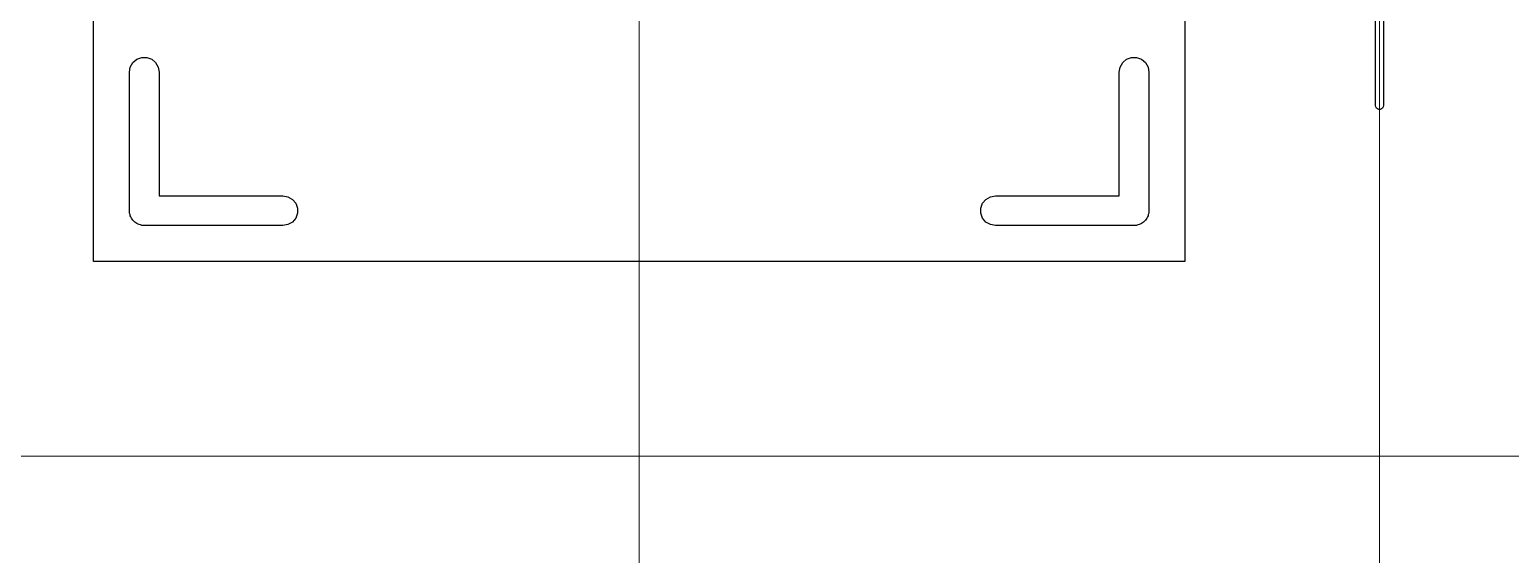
# Model space of a CAD drawing. Header units: millimetres. Extents: x 24 to 200, y 24 to 188.
# Drawn here: x 93.2 to 112.2, y 106.86 to 113.6 of the extents above; entities that cross this region are included whole.
import ezdxf

# ---------------------------------------------------------------- set-up
doc = ezdxf.new("R2010")
doc.units = ezdxf.units.MM
doc.layers.add('3_SwitchPlate', color=6, linetype='Continuous')
doc.layers.add('7_PCBサンプル', color=7, linetype='Continuous')
doc.layers.add('補助線', color=4, linetype='Continuous', lineweight=5, transparency=0.5)

# ---------------------------------------------------------------- blocks, each defined once
blk = doc.blocks.new('hhskb2-F.SilkS')
at = {"layer": '7_PCBサンプル'}
for p, q in [((81.4595, -73.572), (81.471, -73.5068)), ((81.471, -73.5068), (81.5041, -73.4495)), ((81.5041, -73.4495), (81.5547, -73.407)), ((81.5547, -73.407), (81.6169, -73.3844)), ((81.6169, -73.3844), (81.6831, -73.3844)), ((81.6831, -73.3844), (81.7452, -73.407)), ((81.7452, -73.407), (81.7959, -73.4495)), ((81.7959, -73.4495), (81.829, -73.5068)), ((81.829, -73.5068), (81.8405, -73.572)), ((94.1595, -73.572), (94.171, -73.5068)), ((94.171, -73.5068), (94.2041, -73.4495)), ((94.2041, -73.4495), (94.2548, -73.407)), ((94.2548, -73.407), (94.3169, -73.3844)), ((94.3169, -73.3844), (94.3831, -73.3844)), ((94.3831, -73.3844), (94.4453, -73.407)), ((94.4453, -73.407), (94.4959, -73.4495)), ((94.4959, -73.4495), (94.529, -73.5068)), ((94.529, -73.5068), (94.5405, -73.572)), ((81.4595, -75.35), (81.4595, -73.572)), ((81.8405, -73.572), (81.8405, -75.1595)), ((94.1595, -75.1595), (94.1595, -73.572)), ((94.5405, -73.572), (94.5405, -75.35)), ((81.8405, -75.1595), (83.428, -75.1595)), ((83.428, -75.1595), (83.4932, -75.171)), ((83.4932, -75.171), (83.5505, -75.2041)), ((83.5505, -75.2041), (83.593, -75.2548)), ((92.407, -75.2548), (92.4495, -75.2041)), ((92.4495, -75.2041), (92.5068, -75.171)), ((92.5068, -75.171), (92.572, -75.1595)), ((92.572, -75.1595), (94.1595, -75.1595)), ((81.4624, -75.3664), (81.4595, -75.35)), ((81.4624, -75.3831), (81.4624, -75.3664)), ((81.4681, -75.3987), (81.4624, -75.3831)), ((81.471, -75.4152), (81.4681, -75.3987)), ((81.4793, -75.4296), (81.471, -75.4152)), ((81.485, -75.4453), (81.4793, -75.4296)), ((83.593, -75.2548), (83.6156, -75.3169)), ((83.6156, -75.3831), (83.593, -75.4453)), ((83.6156, -75.3169), (83.6156, -75.3831)), ((92.3844, -75.3169), (92.407, -75.2548)), ((92.3844, -75.3831), (92.3844, -75.3169)), ((92.407, -75.4453), (92.3844, -75.3831)), ((94.5207, -75.4296), (94.515, -75.4453)), ((94.529, -75.4152), (94.5207, -75.4296)), ((94.5319, -75.3987), (94.529, -75.4152)), ((94.5376, -75.3831), (94.5319, -75.3987)), ((94.5405, -75.35), (94.5376, -75.3664)), ((94.5376, -75.3664), (94.5376, -75.3831)), ((81.4957, -75.458), (81.485, -75.4453)), ((81.5041, -75.4725), (81.4957, -75.458)), ((81.5168, -75.4832), (81.5041, -75.4725)), ((81.5275, -75.4959), (81.5168, -75.4832)), ((81.542, -75.5043), (81.5275, -75.4959)), ((81.5547, -75.515), (81.542, -75.5043)), ((81.5704, -75.5207), (81.5547, -75.515)), ((81.5848, -75.529), (81.5704, -75.5207)), ((81.6013, -75.5319), (81.5848, -75.529)), ((81.6169, -75.5376), (81.6013, -75.5319)), ((81.6336, -75.5376), (81.6169, -75.5376)), ((81.65, -75.5405), (81.6336, -75.5376)), ((83.428, -75.5405), (81.65, -75.5405)), ((83.4932, -75.529), (83.428, -75.5405)), ((83.5505, -75.4959), (83.4932, -75.529)), ((83.593, -75.4453), (83.5505, -75.4959)), ((92.4495, -75.4959), (92.407, -75.4453)), ((92.5068, -75.529), (92.4495, -75.4959)), ((92.572, -75.5405), (92.5068, -75.529)), ((94.35, -75.5405), (92.572, -75.5405)), ((94.3664, -75.5376), (94.35, -75.5405)), ((94.3831, -75.5376), (94.3664, -75.5376)), ((94.3987, -75.5319), (94.3831, -75.5376)), ((94.4152, -75.529), (94.3987, -75.5319)), ((94.4296, -75.5207), (94.4152, -75.529)), ((94.4453, -75.515), (94.4296, -75.5207)), ((94.458, -75.5043), (94.4453, -75.515)), ((94.4725, -75.4959), (94.458, -75.5043)), ((94.4832, -75.4832), (94.4725, -75.4959)), ((94.4959, -75.4725), (94.4832, -75.4832)), ((94.5043, -75.458), (94.4959, -75.4725)), ((94.515, -75.4453), (94.5043, -75.458))]:
    blk.add_line(p, q, dxfattribs=at)
blk = doc.blocks.new('hhskb2-F.Fab')
at = {"layer": '7_PCBサンプル'}
for p, q in [((97.45, -74), (97.45, -72.84)), ((97.55, -72.84), (97.55, -74)), ((97.453, -74.0171), (97.45, -74)), ((97.4617, -74.0321), (97.453, -74.0171)), ((97.475, -74.0433), (97.4617, -74.0321)), ((97.4913, -74.0492), (97.475, -74.0433)), ((97.5087, -74.0492), (97.4913, -74.0492)), ((97.525, -74.0433), (97.5087, -74.0492)), ((97.5383, -74.0321), (97.525, -74.0433)), ((97.547, -74.0171), (97.5383, -74.0321)), ((97.55, -74), (97.547, -74.0171))]:
    blk.add_line(p, q, dxfattribs=at)

msp = doc.modelspace()

# ---------------------------------------------------------------- linework, layer by layer
at = {"layer": '3_SwitchPlate'}
msp.add_lwpolyline([(94.025, 110.625), (94.025, 124.625), (108.025, 124.625), (108.025, 110.625)], close=True, dxfattribs=at)
at = {"layer": '7_PCBサンプル', "lineweight": 5, "transparency": 33554687}
for points in [[(91.525, 108.125), (91.525, 127.125), (110.525, 127.125), (110.525, 108.125)], [(110.525, 108.125), (110.525, 127.125), (129.525, 127.125), (129.525, 108.125)], [(91.525, 89.125), (91.525, 108.125), (110.525, 108.125), (110.525, 89.125)], [(110.525, 89.125), (110.525, 108.125), (129.525, 108.125), (129.525, 89.125)]]:
    msp.add_lwpolyline(points, close=True, dxfattribs=at)
at = {"layer": '補助線'}
msp.add_line((101.025, 171.2), (101.025, 69.882), dxfattribs=at)

# ---------------------------------------------------------------- block references
for name in ['hhskb2-F.SilkS', 'hhskb2-F.Fab']:
    msp.add_blockref(name, (13.025, 186.625))

doc.saveas('drawing.dxf')
